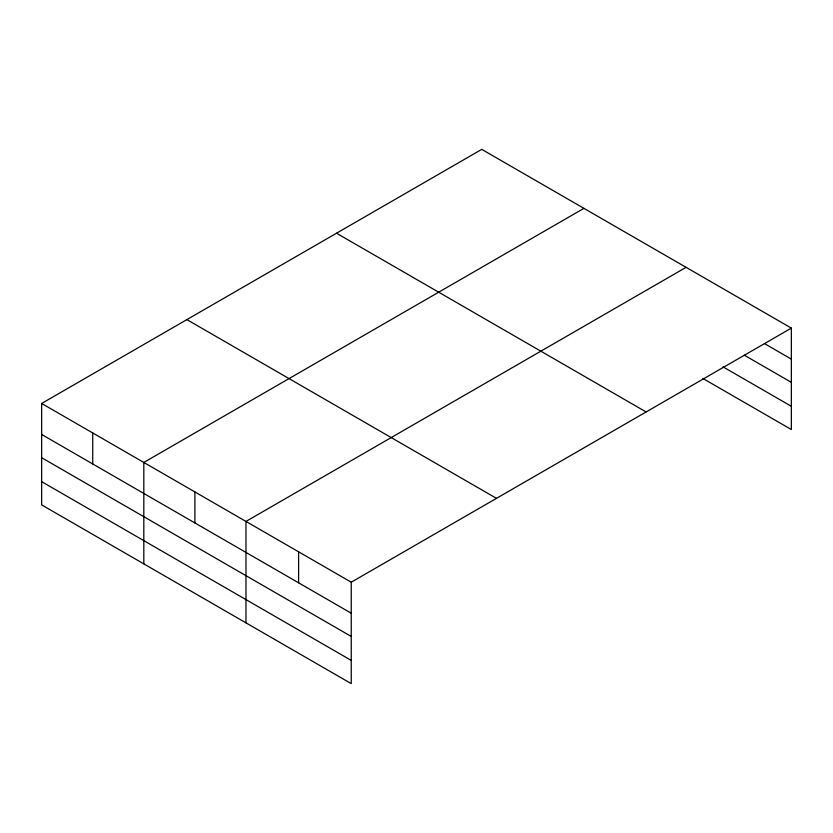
<?xml version="1.0" encoding="UTF-8"?>
<svg xmlns="http://www.w3.org/2000/svg" width="833" height="833" viewBox="0 0 833 833"><rect width="100%" height="100%" fill="white"/><g stroke="black" fill="none" stroke-linecap="round" stroke-linejoin="round"><path stroke-width="1.25" d="M791.35 328.108L481.755 149.367L41.65 403.464L41.65 504.892L351.245 683.633L351.245 582.205L791.35 328.108L791.35 429.536L702.885 378.463M583.923 208.354L143.817 462.44L143.817 563.879M686.09 267.331L245.974 521.427L245.974 622.865M764.475 343.581L791.35 359.106M744.317 355.191L791.35 382.347M723.044 366.864L791.35 406.296M336.522 233.219L646.116 411.96M186.884 319.612L496.478 498.353M41.65 403.464L351.245 582.205M41.65 434.462L351.245 613.203M41.65 457.702L351.245 636.443M41.65 481.651L351.245 660.392M298.61 551.81L298.61 582.808M194.901 491.939L194.901 522.937M92.734 432.952L92.734 463.95"/></g></svg>
